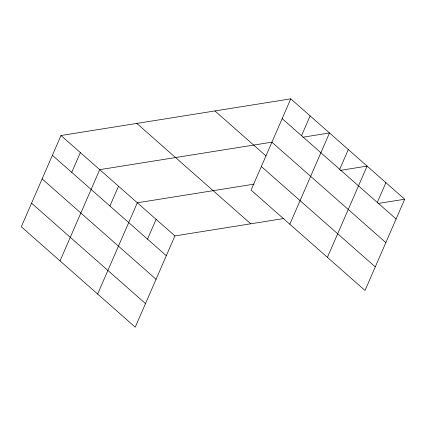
<?xml version="1.0" encoding="UTF-8"?>
<svg xmlns="http://www.w3.org/2000/svg" width="426" height="426" viewBox="0 0 426 426"><rect width="100%" height="100%" fill="white"/><g stroke="black" fill="none" stroke-linecap="round" stroke-linejoin="round"><path stroke-width="0.64" d="M290.761 98.837L251.079 190.092L365.023 290.479L404.7 199.224L290.761 98.837L60.977 135.521L21.3 226.776L135.239 327.163L174.921 235.908L283.95 218.501M71.744 172.376L80.349 152.588M60.039 260.909L99.721 169.655L271.82 142.177M109.913 206.003L118.519 186.221M97.639 294.036L137.321 202.781L254.162 184.128M147.518 239.13L156.118 219.347M301.528 135.686L310.128 115.899M289.818 224.22L329.5 132.965L302.929 137.209M339.698 169.319L348.298 149.531M327.418 257.352L367.1 166.092L340.528 170.336M377.298 202.446L385.897 182.658M378.128 203.463L404.7 199.224M282.156 118.62L396.095 219.007M271.9 142.204L385.844 242.591M214.933 110.941L266.042 155.969M261.335 166.507L375.274 266.894M136.805 123.418L250.749 223.804M60.977 135.521L174.921 235.908M52.377 155.309L166.316 255.696M42.121 178.893L156.06 279.28M31.556 203.191L145.495 303.578"/></g></svg>
